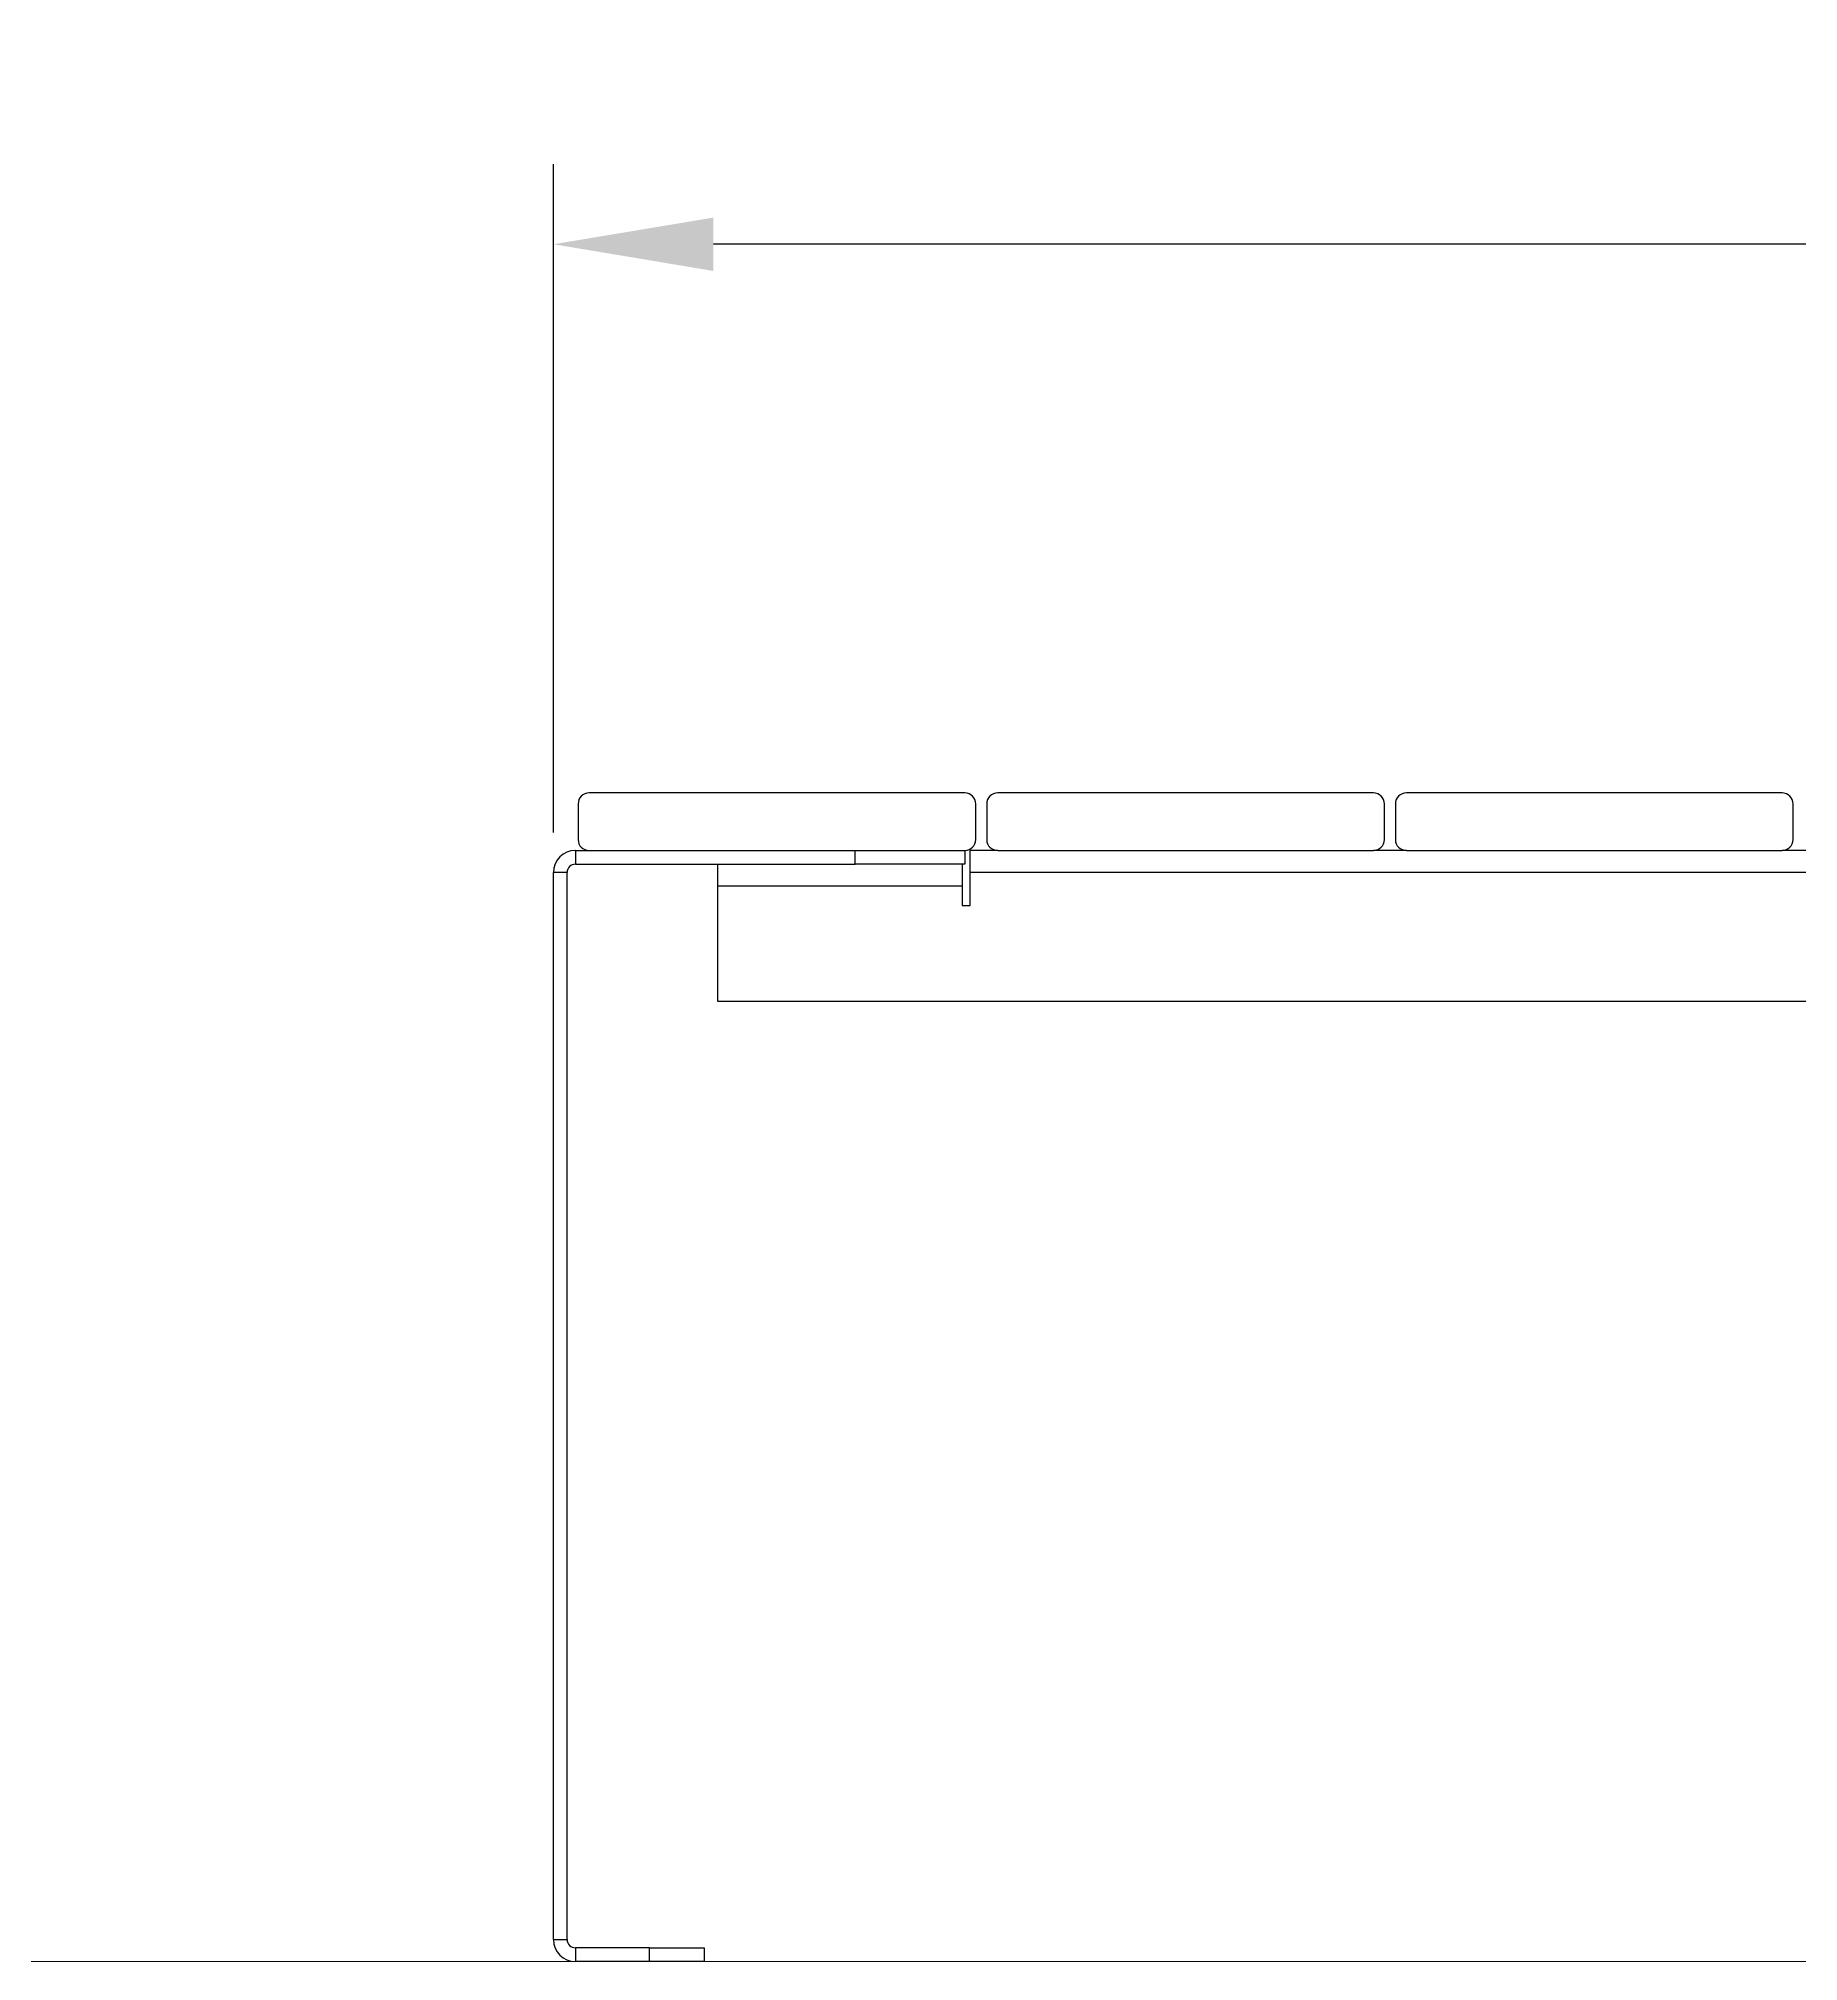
# Model space of a CAD drawing. Header units: millimetres. Extents: x -20 to 5721, y -20 to 4144.
# Drawn here: x 1358 to 1908, y 2760 to 3361 of the extents above; entities that cross this region are included whole.
import ezdxf

# ---------------------------------------------------------------- set-up
doc = ezdxf.new("R2010")
doc.units = ezdxf.units.MM
doc.styles.get("Standard").update_dxf_attribs({"font": 'arial.ttf'})
doc.dimstyles.new('ISO-25', dxfattribs={"dimtxt": 2.5, "dimasz": 2.5, "dimexe": 1.25, "dimexo": 0.625, "dimtad": 1, "dimtxsty": 'Standard', "dimcen": 2.5, "dimadec": 0, "dimazin": 0, "dimtfac": 1, "dimtmove": 0, "dimatfit": 3, "dimfxl": 1, "dimarcsym": 0})

# ---------------------------------------------------------------- blocks, each defined once
blk = doc.blocks.new('*D35')
at = {"color": 0, "lineweight": -2, "transparency": 16777216}
for p, q in [((1519.24, 3112.89), (1519.24, 3321.68)), ((3319.24, 3112.89), (3319.24, 3321.68)), ((3269.24, 3296.68), (1569.24, 3296.68))]:
    blk.add_line(p, q, dxfattribs=at)
at = {"color": 0, "transparency": 16777216}
for points in [[(1569.24, 3305.01), (1569.24, 3288.34), (1519.24, 3296.68)], [(3269.24, 3305.01), (3269.24, 3288.34), (3319.24, 3296.68)]]:
    blk.add_solid(points, dxfattribs=at)
at = {"layer": 'DEFPOINTS', "color": 0, "transparency": 16777216}
for p in [(1519.24, 3296.68), (1519.24, 3100.39), (3319.24, 3100.39)]:
    blk.add_point(p, dxfattribs=at)
at = {"color": 0, "transparency": 16777216, "insert": (2419.24, 3360.23), "char_height": 50, "attachment_point": 2}
blk.add_mtext('2100', dxfattribs=at)

msp = doc.modelspace()

# ---------------------------------------------------------------- linework, layer by layer
for p, q in [((1647.809, 3125.248), (1530.38, 3125.248)), ((1775.523, 3125.248), (1658.094, 3125.248)), ((1903.238, 3125.248), (1785.809, 3125.248)), ((1526.951, 3121.819), (1526.951, 3110.676)), ((1651.237, 3110.676), (1651.237, 3121.819)), ((1654.666, 3121.819), (1654.666, 3110.676)), ((1778.952, 3110.676), (1778.952, 3121.819)), ((1782.38, 3121.819), (1782.38, 3110.676)), ((1906.667, 3110.676), (1906.667, 3121.819)), ((1526.094, 3107.248), (1526.094, 3102.962)), ((1526.094, 3107.248), (1530.38, 3107.248)), ((1530.38, 3107.248), (1647.809, 3107.248)), ((1613.523, 3102.962), (1613.523, 3107.248)), ((1647.809, 3107.248), (1647.809, 3102.962)), ((1649.523, 3100.39), (1649.523, 3107.248)), ((1658.094, 3107.248), (1649.523, 3107.248)), ((1658.094, 3107.248), (1775.523, 3107.248)), ((1785.809, 3107.248), (1775.523, 3107.248)), ((1785.809, 3107.248), (1903.238, 3107.248)), ((1913.524, 3107.248), (1903.238, 3107.248)), ((1526.094, 3102.962), (1613.523, 3102.962)), ((1570.665, 3096.105), (1570.665, 3102.962)), ((1647.809, 3102.962), (1613.523, 3102.962)), ((1646.951, 3102.962), (1646.951, 3096.105)), ((1523.522, 3100.39), (1519.237, 3100.39)), ((1519.237, 2766.961), (1519.237, 3100.39)), ((1523.522, 2766.961), (1523.522, 3100.39)), ((1570.665, 3060.105), (1570.665, 3096.105)), ((1646.951, 3096.105), (1570.665, 3096.105)), ((1646.951, 3096.105), (1646.951, 3090.105)), ((1649.523, 3090.105), (1649.523, 3100.39)), ((3188.957, 3100.39), (1649.523, 3100.39)), ((1646.951, 3090.105), (1649.523, 3090.105)), ((3267.814, 3060.105), (1570.665, 3060.105)), ((1519.237, 2766.961), (1523.522, 2766.961)), ((1526.094, 2764.389), (1526.094, 2760.104)), ((1549.237, 2764.389), (1526.094, 2764.389)), ((1549.237, 2760.104), (1549.237, 2764.389)), ((1549.237, 2764.389), (1566.38, 2764.389)), ((1566.38, 2764.389), (1566.38, 2760.104)), ((1549.237, 2760.104), (1526.094, 2760.104)), ((1566.38, 2760.104), (1549.237, 2760.104))]:
    msp.add_line(p, q)
at = {"color": 7, "linetype": 'Continuous', "lineweight": 18, "true_color": 0xffffff}
msp.add_line((186.617, 2760.104), (3522.664, 2760.104), dxfattribs=at)
for centre, radius, start, end in [((1530.38, 3121.819), 3.429, 90, 180), ((1647.809, 3121.819), 3.429, 0, 90), ((1658.094, 3121.819), 3.429, 90, 180), ((1775.523, 3121.819), 3.429, 0, 90), ((1785.809, 3121.819), 3.429, 90, 180), ((1903.238, 3121.819), 3.429, 0, 90), ((1526.094, 3100.39), 6.857, 90, 180), ((1530.38, 3110.676), 3.429, 180, 270), ((1647.809, 3110.676), 3.429, 270, 0), ((1658.094, 3110.676), 3.429, 180, 270), ((1775.523, 3110.676), 3.429, 270, 0), ((1785.809, 3110.676), 3.429, 180, 270), ((1903.238, 3110.676), 3.429, 270, 0), ((1526.094, 3100.39), 2.571, 90, 180), ((1526.094, 2766.961), 6.857, 180, 270), ((1526.094, 2766.961), 2.571, 180, 270)]:
    msp.add_arc(centre, radius, start, end)

# ---------------------------------------------------------------- dimensions: what is measured, and where the dimension line sits
dim = msp.add_linear_dim(base=(1519.237, 3296.677), p1=(3319.243, 3100.39), p2=(1519.237, 3100.39), text='2100', dimstyle='ISO-25')
dim.commit()
dim.dimension.update_dxf_attribs({"geometry": '*D35', "text_midpoint": (2419.24, 3296.677), "dimtype": 160})

doc.saveas('drawing.dxf')
